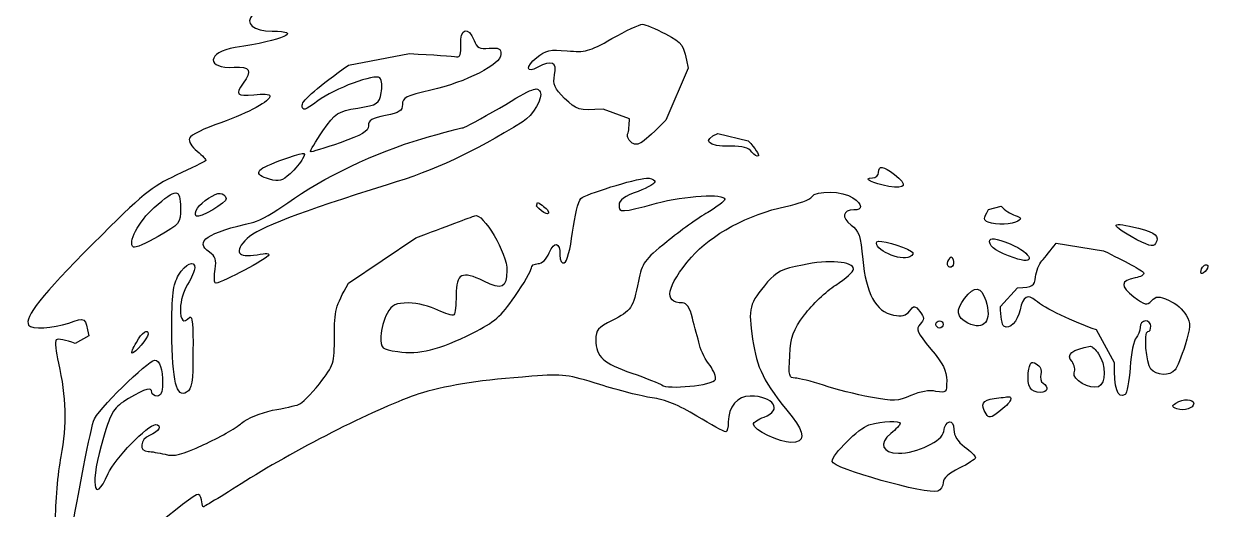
# Model space of a CAD drawing. Header units: centimetres. Extents: x 0 to 20, y 0 to 12.6.
# Drawn here: x 4.861 to 8.638, y 6.043 to 7.574 of the extents above; entities that cross this region are included whole.
import ezdxf

# ---------------------------------------------------------------- set-up
doc = ezdxf.new("R2010")
doc.units = ezdxf.units.CM
doc.layers.add('Sketch001', color=7, linetype='CONTINUOUS')

msp = doc.modelspace()

# ---------------------------------------------------------------- linework, layer by layer
at = {"layer": 'Sketch001', "color": 7}
for points in [[(5.883358, 7.444308), (6.076398, 7.480432)], [(6.954674, 7.434148), (6.884683, 7.270459)], [(6.769536, 7.274974), (6.687127, 7.305454)], [(7.048372, 7.22869), (7.144327, 7.204983)], [(6.476025, 6.999526), (6.479412, 7.010814)], [(7.901812, 6.988237), (7.941323, 6.999526)], [(5.883358, 6.755686), (6.09559, 6.899054)], [(8.115172, 6.882121), (8.264185, 6.858414)], [(7.939065, 6.682308), (7.993252, 6.74101)], [(5.064914, 6.589739), (5.022016, 6.566032)], [(8.299181, 6.505072), (8.241608, 6.60893)]]:
    msp.add_lwpolyline(points, dxfattribs=at)
for points in [[(5.581945, 7.603481), (5.554852, 7.576388), (5.584202, 7.551552), (5.642905, 7.551552)], [(6.23783, 7.509783), (6.234443, 7.559454), (6.262665, 7.568486), (6.279598, 7.522201)], [(6.714221, 7.527846), (6.758247, 7.552681), (6.801145, 7.573001), (6.810176, 7.573001)], [(6.810176, 7.573001), (6.819207, 7.573001), (6.851945, 7.559454), (6.883554, 7.542521)], [(5.642905, 7.551552), (5.743376, 7.551552), (5.67903, 7.522201), (5.52663, 7.499623)], [(6.279598, 7.522201), (6.28863, 7.498494), (6.296532, 7.493979), (6.327012, 7.497366)], [(6.57311, 7.489463), (6.630683, 7.483819), (6.640843, 7.486077), (6.714221, 7.527846)], [(6.883554, 7.542521), (6.93887, 7.512041), (6.939999, 7.510912), (6.954674, 7.434148)], [(5.52663, 7.499623), (5.436318, 7.486077), (5.434061, 7.430761), (5.523243, 7.437534)], [(6.076398, 7.480432), (6.148647, 7.477046), (6.215252, 7.47253), (6.224283, 7.470272)], [(6.224283, 7.470272), (6.235572, 7.468015), (6.238958, 7.478174), (6.23783, 7.509783)], [(6.327012, 7.497366), (6.357492, 7.499622), (6.364265, 7.497366), (6.364265, 7.478174)], [(6.477154, 7.468014), (6.506505, 7.491721), (6.518923, 7.493979), (6.57311, 7.489463)], [(5.737732, 7.317872), (5.737732, 7.332548), (5.791918, 7.378832), (5.883358, 7.444308)], [(6.364265, 7.478174), (6.364265, 7.446566), (6.254763, 7.390121), (6.143003, 7.365286)], [(6.480541, 7.437534), (6.443287, 7.417214), (6.44103, 7.438664), (6.477154, 7.468014)], [(6.533598, 7.413828), (6.541501, 7.453339), (6.524567, 7.461241), (6.480541, 7.437534)], [(5.523243, 7.437534), (5.572914, 7.440921), (5.580816, 7.426246), (5.551465, 7.386734)], [(5.982701, 7.403668), (5.968025, 7.418343), (5.838203, 7.369801), (5.787403, 7.331419)], [(5.987216, 7.356254), (5.990603, 7.375446), (5.989473, 7.396894), (5.982701, 7.403668)], [(6.565207, 7.339321), (6.53247, 7.37093), (6.527954, 7.382219), (6.533598, 7.413828)], [(5.551465, 7.386734), (5.525501, 7.351739), (5.531145, 7.344966), (5.585332, 7.35061)], [(6.35975, 7.308841), (6.470381, 7.374317), (6.477154, 7.377703), (6.488443, 7.359641)], [(5.636132, 7.347223), (5.636132, 7.33029), (5.572914, 7.295294), (5.481474, 7.262557)], [(5.585332, 7.35061), (5.613554, 7.353997), (5.636132, 7.352867), (5.636132, 7.347223)], [(5.787403, 7.331419), (5.745634, 7.29981), (5.737732, 7.297552), (5.737732, 7.317872)], [(5.91271, 7.308841), (5.975927, 7.319001), (5.980443, 7.322388), (5.987216, 7.356254)], [(6.143003, 7.365286), (6.06511, 7.347223), (6.053821, 7.341579), (6.053821, 7.32013)], [(6.488443, 7.359641), (6.498603, 7.343837), (6.463607, 7.282877), (6.434256, 7.265943)], [(6.687127, 7.305454), (6.606976, 7.300939), (6.60359, 7.302068), (6.565207, 7.339321)], [(5.803207, 7.236592), (5.843847, 7.294166), (5.848363, 7.297552), (5.91271, 7.308841)], [(6.053821, 7.32013), (6.053821, 7.29981), (6.04479, 7.294166), (6.000763, 7.285134)], [(6.245732, 7.246752), (6.250247, 7.246752), (6.302176, 7.274974), (6.35975, 7.308841)], [(5.481474, 7.262557), (5.429545, 7.244494), (5.385518, 7.223046), (5.382132, 7.214014)], [(5.946576, 7.252397), (5.946576, 7.235463), (5.927385, 7.224174), (5.857394, 7.199339)], [(6.000763, 7.285134), (5.957865, 7.277232), (5.946576, 7.270459), (5.946576, 7.252397)], [(6.434256, 7.265943), (6.26831, 7.164343), (6.163323, 7.115801), (6.005278, 7.06613)], [(6.763892, 7.226432), (6.767278, 7.234334), (6.769536, 7.256912), (6.769536, 7.274974)], [(6.884683, 7.270459), (6.811305, 7.197081), (6.795501, 7.186921), (6.778567, 7.19821)], [(5.763696, 7.171117), (5.762567, 7.173373), (5.779501, 7.202726), (5.803207, 7.236592)], [(6.114781, 7.211757), (6.182514, 7.230948), (6.241216, 7.246752), (6.245732, 7.246752)], [(6.778567, 7.19821), (6.768407, 7.204983), (6.761634, 7.217401), (6.763892, 7.226432)], [(7.087883, 7.18805), (7.015634, 7.18692), (6.996443, 7.207241), (7.048372, 7.22869)], [(5.382132, 7.214014), (5.378745, 7.203854), (5.388905, 7.186921), (5.406967, 7.172246)], [(5.692576, 7.009686), (5.798692, 7.087579), (5.97367, 7.171117), (6.114781, 7.211757)], [(5.857394, 7.199339), (5.807723, 7.181277), (5.765954, 7.168859), (5.763696, 7.171117)], [(7.155616, 7.169988), (7.145456, 7.183534), (7.126265, 7.189179), (7.087883, 7.18805)], [(7.144327, 7.204983), (7.165776, 7.182406), (7.179323, 7.160957), (7.175936, 7.15757)], [(5.432932, 7.141766), (5.429545, 7.139509), (5.387776, 7.119188), (5.340363, 7.09661)], [(5.406967, 7.172246), (5.423901, 7.158699), (5.436318, 7.145152), (5.432932, 7.141766)], [(5.635003, 7.084192), (5.581945, 7.099997), (5.589847, 7.114672), (5.664354, 7.141766)], [(5.664354, 7.141766), (5.747892, 7.172246), (5.752407, 7.172246), (5.738861, 7.148539)], [(5.738861, 7.148539), (5.733216, 7.13725), (5.715154, 7.115801), (5.69935, 7.101126)], [(7.175936, 7.15757), (7.17255, 7.154183), (7.163519, 7.159827), (7.155616, 7.169988)], [(7.536052, 7.088708), (7.546212, 7.088708), (7.555243, 7.09661), (7.555243, 7.105641)], [(7.555243, 7.105641), (7.555243, 7.128219), (7.56879, 7.12709), (7.604914, 7.098868)], [(5.340363, 7.09661), (5.26247, 7.060486), (5.236505, 7.039037), (5.077332, 6.879863)], [(6.005278, 7.06613), (5.728701, 6.980334), (5.600007, 6.930663), (5.563883, 6.896797)], [(5.69935, 7.101126), (5.674514, 7.078548), (5.665483, 7.075161), (5.635003, 7.084192)], [(6.616007, 7.023232), (6.629554, 7.036779), (6.78647, 7.085321), (6.823723, 7.087579)], [(6.849687, 7.078548), (6.853074, 7.072903), (6.829367, 7.058228), (6.79663, 7.04581)], [(6.823723, 7.087579), (6.833883, 7.088709), (6.845172, 7.084192), (6.849687, 7.078548)], [(7.586852, 7.061614), (7.537181, 7.069517), (7.501056, 7.088708), (7.536052, 7.088708)], [(7.604914, 7.098868), (7.647812, 7.065001), (7.642167, 7.053712), (7.586852, 7.061614)], [(5.271501, 6.99501), (5.341492, 7.057099), (5.35391, 7.05597), (5.35391, 6.99388)], [(5.441963, 7.024361), (5.474701, 7.044681), (5.490505, 7.044681), (5.498407, 7.023231)], [(6.79663, 7.04581), (6.753732, 7.030006), (6.736798, 7.017588), (6.736798, 7.002912)], [(6.855332, 7.008557), (6.943385, 7.032263), (7.069821, 7.040166), (7.069821, 7.020974)], [(7.262861, 6.998397), (7.302372, 7.006299), (7.339625, 7.019846), (7.344141, 7.028877)], [(7.344141, 7.028877), (7.356559, 7.049197), (7.442354, 7.048068), (7.473963, 7.02549)], [(5.206025, 6.869703), (5.185705, 6.882121), (5.22183, 6.950983), (5.271501, 6.99501)], [(5.35391, 6.993881), (5.35391, 6.94421), (5.35278, 6.943081), (5.283918, 6.90357)], [(5.403581, 6.967917), (5.393421, 6.978077), (5.412612, 7.00517), (5.441963, 7.024361)], [(5.498407, 7.023232), (5.501794, 7.010814), (5.412612, 6.958886), (5.403581, 6.967917)], [(5.585332, 6.948726), (5.604523, 6.953241), (5.651936, 6.980334), (5.692576, 7.009686)], [(6.511021, 6.987108), (6.524567, 6.965659), (6.497474, 6.975819), (6.476025, 6.999526)], [(6.479412, 7.010814), (6.492958, 7.004041), (6.507634, 6.992752), (6.511021, 6.987108)], [(6.590043, 6.917117), (6.596816, 6.967917), (6.608105, 7.01533), (6.616007, 7.023232)], [(6.736798, 7.002912), (6.736798, 6.978077), (6.742443, 6.978077), (6.855332, 7.008557)], [(6.964834, 6.838094), (7.025794, 6.909214), (7.145456, 6.973561), (7.262861, 6.998397)], [(7.069821, 7.020974), (7.069821, 7.01533), (7.046114, 6.997268), (7.016763, 6.979206)], [(7.473963, 7.02549), (7.504443, 7.004041), (7.505572, 6.987108), (7.47735, 6.987108)], [(7.900683, 6.948726), (7.884879, 6.955499), (7.884879, 6.958886), (7.901813, 6.988237)], [(7.941323, 6.999526), (7.951483, 6.987108), (7.971803, 6.973561), (7.98535, 6.970174)], [(6.09559, 6.899054), (6.18703, 6.932921), (6.270567, 6.96453), (6.281856, 6.969046)], [(6.281856, 6.969046), (6.307821, 6.980334), (6.384585, 6.849383), (6.383456, 6.796326)], [(7.016763, 6.979206), (6.986283, 6.962272), (6.92871, 6.920503), (6.886941, 6.886637)], [(7.47735, 6.987108), (7.441225, 6.987108), (7.43671, 6.963401), (7.468319, 6.939694)], [(7.994381, 6.952112), (7.976319, 6.940823), (7.926648, 6.938566), (7.900683, 6.948726)], [(7.98535, 6.970174), (8.004541, 6.963401), (8.006799, 6.960014), (7.994381, 6.952112)], [(8.35111, 6.90357), (8.281119, 6.943081), (8.287892, 6.950983), (8.374816, 6.929534)], [(5.44535, 6.853899), (5.396807, 6.887766), (5.436318, 6.914859), (5.585332, 6.948726)], [(6.564078, 6.820032), (6.57311, 6.823419), (6.58327, 6.86293), (6.590043, 6.917117)], [(7.468319, 6.939694), (7.493154, 6.921632), (7.49767, 6.906957), (7.505572, 6.831321)], [(8.374816, 6.929534), (8.430132, 6.914859), (8.441421, 6.904699), (8.427874, 6.880992)], [(5.077332, 6.879863), (4.91703, 6.719561), (4.860585, 6.647312), (4.875261, 6.623606)], [(5.283918, 6.90357), (5.245536, 6.882121), (5.210541, 6.866317), (5.206025, 6.869703)], [(5.563883, 6.896797), (5.520985, 6.855028), (5.533403, 6.835837), (5.595492, 6.845997)], [(6.516665, 6.851641), (6.53247, 6.890023), (6.550532, 6.886637), (6.550532, 6.844868)], [(6.886941, 6.886637), (6.815821, 6.829063), (6.810176, 6.821161), (6.797758, 6.762459)], [(7.653456, 6.839223), (7.625234, 6.823419), (7.536052, 6.864059), (7.549599, 6.886637)], [(7.549599, 6.886637), (7.555243, 6.894539), (7.62975, 6.874219), (7.659101, 6.856157)], [(7.905199, 6.886637), (7.905199, 6.901312), (7.923261, 6.899054), (7.969545, 6.879863)], [(7.981963, 6.835837), (7.932292, 6.85277), (7.905199, 6.870832), (7.905199, 6.886637)], [(7.969545, 6.879863), (8.041794, 6.849383), (8.053083, 6.811001), (7.981963, 6.835837)], [(8.070016, 6.826806), (8.079048, 6.836966), (8.099368, 6.861801), (8.115172, 6.882121)], [(8.427874, 6.880992), (8.421101, 6.868574), (8.405296, 6.87309), (8.35111, 6.90357)], [(5.463412, 6.800841), (5.467927, 6.829063), (5.464542, 6.841481), (5.44535, 6.853899)], [(5.630487, 6.84261), (5.609038, 6.82229), (5.470185, 6.750041), (5.463412, 6.756814)], [(5.595492, 6.845997), (5.624843, 6.851641), (5.637261, 6.850512), (5.630487, 6.84261)], [(6.48167, 6.817774), (6.494087, 6.817774), (6.507634, 6.831321), (6.516665, 6.851641)], [(6.550532, 6.844868), (6.550532, 6.826806), (6.556176, 6.817774), (6.564078, 6.820032)], [(6.936612, 6.693597), (6.875652, 6.693597), (6.885812, 6.745526), (6.964834, 6.838094)], [(7.659101, 6.856157), (7.667003, 6.851641), (7.664745, 6.844868), (7.653456, 6.839223)], [(7.776505, 6.830192), (7.783279, 6.84261), (7.785536, 6.84261), (7.790052, 6.830192)], [(8.264185, 6.858414), (8.33079, 6.826806), (8.387234, 6.795197), (8.390621, 6.789552)], [(5.348265, 6.78165), (5.369714, 6.817774), (5.399065, 6.830192), (5.399065, 6.804228)], [(5.399065, 6.804228), (5.399065, 6.796326), (5.388905, 6.772619), (5.376487, 6.752299)], [(5.463412, 6.756814), (5.460025, 6.760201), (5.460025, 6.780521), (5.463412, 6.800841)], [(6.408292, 6.713917), (6.436514, 6.755686), (6.460221, 6.796326), (6.460221, 6.804228)], [(6.460221, 6.804228), (6.460221, 6.811001), (6.469252, 6.817774), (6.48167, 6.817774)], [(7.31479, 6.813259), (7.250443, 6.800841), (7.231252, 6.790681), (7.205287, 6.760201)], [(7.476221, 6.800841), (7.476221, 6.824548), (7.397199, 6.831321), (7.31479, 6.813259)], [(7.419776, 6.750041), (7.451385, 6.770361), (7.476221, 6.792939), (7.476221, 6.800841)], [(7.505572, 6.831321), (7.514603, 6.724077), (7.546212, 6.666503), (7.601527, 6.655214)], [(7.787794, 6.809872), (7.776505, 6.798583), (7.766345, 6.815517), (7.776505, 6.830192)], [(7.790052, 6.830192), (7.792309, 6.82229), (7.791182, 6.813259), (7.787795, 6.809872)], [(8.049696, 6.776006), (8.051953, 6.794068), (8.060985, 6.816646), (8.070016, 6.826806)], [(8.571243, 6.790681), (8.571243, 6.806486), (8.58479, 6.820032), (8.592692, 6.81213)], [(8.592692, 6.81213), (8.594949, 6.808743), (8.591562, 6.799712), (8.58479, 6.792939)], [(5.326816, 6.603286), (5.326816, 6.722948), (5.330203, 6.750041), (5.348265, 6.78165)], [(6.310078, 6.762459), (6.241216, 6.796326), (6.223154, 6.787294), (6.223154, 6.718432)], [(6.383456, 6.796326), (6.3812, 6.739881), (6.368781, 6.734237), (6.310078, 6.762459)], [(6.797758, 6.762459), (6.780825, 6.676663), (6.775181, 6.668761), (6.71535, 6.638281)], [(7.993252, 6.74101), (8.041794, 6.744397), (8.04631, 6.746654), (8.049696, 6.776006)], [(8.363528, 6.772619), (8.317243, 6.764717), (8.316114, 6.746654), (8.360141, 6.712788)], [(8.390621, 6.789552), (8.394008, 6.782779), (8.38159, 6.776006), (8.363528, 6.772619)], [(8.58479, 6.792939), (8.576888, 6.785037), (8.571243, 6.783908), (8.571243, 6.790682)], [(5.376487, 6.752299), (5.36407, 6.731979), (5.35391, 6.698112), (5.35391, 6.676663)], [(5.839332, 6.58861), (5.839332, 6.66989), (5.842718, 6.682308), (5.883358, 6.755686)], [(7.205287, 6.760201), (7.146585, 6.69021), (7.143199, 6.678921), (7.157874, 6.579579)], [(7.321563, 6.656343), (7.34527, 6.687952), (7.389296, 6.73085), (7.419776, 6.750041)], [(7.826176, 6.708272), (7.858914, 6.748912), (7.878105, 6.746654), (7.892781, 6.701499)], [(6.074141, 6.693597), (6.031243, 6.693597), (6.022212, 6.689081), (6.005278, 6.660859)], [(6.165581, 6.671019), (6.141874, 6.683437), (6.100105, 6.693597), (6.074141, 6.693597)], [(6.223154, 6.718432), (6.223154, 6.687952), (6.219767, 6.660859), (6.216381, 6.656343)], [(6.275083, 6.59877), (6.345074, 6.633766), (6.363136, 6.64957), (6.408292, 6.713917)], [(6.968221, 6.646183), (6.960319, 6.678921), (6.950159, 6.693597), (6.936612, 6.693597)], [(7.652327, 6.667632), (7.667003, 6.686823), (7.669261, 6.686823), (7.685065, 6.666502)], [(7.836336, 6.630379), (7.800212, 6.647312), (7.797954, 6.672148), (7.826176, 6.708272)], [(7.892781, 6.701499), (7.91423, 6.637152), (7.887136, 6.604414), (7.836336, 6.630379)], [(8.049696, 6.701499), (8.02599, 6.722948), (8.010185, 6.713917), (8.001154, 6.672148)], [(8.241608, 6.60893), (8.171616, 6.632637), (8.07679, 6.677792), (8.049696, 6.701499)], [(8.360141, 6.712788), (8.394008, 6.686823), (8.400781, 6.685694), (8.415456, 6.70037)], [(8.415456, 6.70037), (8.430132, 6.716174), (8.436905, 6.716174), (8.470772, 6.7015)], [(8.470772, 6.701499), (8.492221, 6.692468), (8.515928, 6.672148), (8.524959, 6.655214)], [(5.001696, 6.630379), (5.053625, 6.64957), (5.054754, 6.648441), (5.064914, 6.589739)], [(5.35391, 6.676663), (5.35391, 6.636023), (5.362941, 6.628121), (5.383261, 6.648441)], [(5.383261, 6.648441), (5.391163, 6.656343), (5.39455, 6.620219), (5.393421, 6.542326)], [(6.005278, 6.660859), (5.995118, 6.642797), (5.986087, 6.610059), (5.986087, 6.58861)], [(6.216381, 6.656343), (6.211865, 6.652957), (6.189287, 6.65973), (6.165581, 6.671019)], [(7.275279, 6.52765), (7.278665, 6.58861), (7.285439, 6.607801), (7.321563, 6.656343)], [(7.601527, 6.655214), (7.628621, 6.650699), (7.641039, 6.652957), (7.652327, 6.667632)], [(7.685065, 6.666503), (7.699741, 6.647312), (7.699741, 6.641668), (7.686195, 6.626992)], [(7.950354, 6.620219), (7.94471, 6.623606), (7.939065, 6.651828), (7.939065, 6.682308)], [(8.001154, 6.672148), (7.993252, 6.634894), (7.968416, 6.60893), (7.950354, 6.620219)], [(8.524959, 6.655214), (8.539634, 6.62925), (8.538505, 6.617961), (8.521572, 6.560388)], [(4.875261, 6.623606), (4.884292, 6.60893), (4.952025, 6.613446), (5.001696, 6.630379)], [(5.215056, 6.569419), (5.233118, 6.601028), (5.25231, 6.614574), (5.25231, 6.595383)], [(6.71535, 6.638281), (6.670194, 6.615703), (6.663421, 6.60893), (6.663421, 6.577321)], [(6.990799, 6.561517), (6.985154, 6.580708), (6.974994, 6.61909), (6.968221, 6.646183)], [(7.686194, 6.626992), (7.671519, 6.611188), (7.676034, 6.601028), (7.720061, 6.54797)], [(7.735865, 6.625863), (7.735865, 6.632637), (7.74151, 6.637152), (7.747154, 6.637152)], [(7.747154, 6.614574), (7.74151, 6.614574), (7.735865, 6.620219), (7.735865, 6.625863)], [(7.747154, 6.637152), (7.753927, 6.637152), (7.758443, 6.632637), (7.758443, 6.625863)], [(7.758443, 6.625863), (7.758443, 6.620219), (7.753927, 6.614574), (7.747154, 6.614574)], [(8.379332, 6.616832), (8.379332, 6.605543), (8.373688, 6.590868), (8.366914, 6.584094)], [(8.396265, 6.637152), (8.387234, 6.637152), (8.379332, 6.628121), (8.379332, 6.616832)], [(8.413199, 6.620219), (8.413199, 6.62925), (8.405296, 6.637152), (8.396265, 6.637152)], [(8.404168, 6.603286), (8.409812, 6.603286), (8.413199, 6.611188), (8.413199, 6.620219)], [(4.962185, 6.577321), (4.95767, 6.572806), (4.961055, 6.540068), (4.968958, 6.503943)], [(5.022016, 6.566032), (4.993794, 6.577321), (4.966701, 6.581837), (4.962185, 6.577321)], [(5.25231, 6.595383), (5.25118, 6.582966), (5.210541, 6.535552), (5.20151, 6.535552)], [(5.373101, 6.412503), (5.341492, 6.392183), (5.327945, 6.445241), (5.326816, 6.603286)], [(5.791918, 6.438468), (5.838203, 6.498299), (5.839332, 6.501686), (5.839332, 6.58861)], [(5.986087, 6.58861), (5.986087, 6.549099), (5.987217, 6.54797), (6.039145, 6.540068)], [(6.039145, 6.540068), (6.10575, 6.529908), (6.170096, 6.545712), (6.275083, 6.59877)], [(6.663421, 6.577321), (6.664551, 6.523134), (6.687127, 6.502814), (6.777438, 6.472334)], [(7.157874, 6.579579), (7.171421, 6.48701), (7.190612, 6.447499), (7.282052, 6.33461)], [(8.366914, 6.584094), (8.360141, 6.577321), (8.35111, 6.534423), (8.347723, 6.490397)], [(8.413199, 6.484752), (8.398523, 6.502814), (8.390621, 6.603286), (8.404168, 6.603286)], [(5.20151, 6.535552), (5.198123, 6.535552), (5.203767, 6.551357), (5.215056, 6.569419)], [(5.393421, 6.542326), (5.393421, 6.441854), (5.390034, 6.422663), (5.373101, 6.412503)], [(7.023536, 6.496041), (7.00999, 6.511846), (6.995314, 6.541197), (6.990799, 6.561517)], [(7.720061, 6.54797), (7.758443, 6.502814), (7.769732, 6.479108), (7.769732, 6.448628)], [(8.164843, 6.508459), (8.144335, 6.530848), (8.163902, 6.547029), (8.223545, 6.557001)], [(8.223545, 6.557001), (8.228061, 6.557001), (8.23935, 6.546841), (8.248381, 6.533294)], [(8.521572, 6.560388), (8.510283, 6.525392), (8.495608, 6.489268), (8.489963, 6.482494)], [(4.968958, 6.503943), (4.993794, 6.396699), (4.996052, 6.309774), (4.976861, 6.209303)], [(5.07959, 6.321063), (5.088621, 6.351543), (5.251181, 6.512974), (5.27263, 6.512974)], [(5.27263, 6.512974), (5.288434, 6.512974), (5.297465, 6.484752), (5.297465, 6.438468)], [(7.292212, 6.45653), (7.273021, 6.45653), (7.270763, 6.463303), (7.275279, 6.52765)], [(8.027119, 6.473463), (8.031634, 6.50733), (8.035021, 6.510717), (8.051954, 6.501686)], [(8.051954, 6.501686), (8.064372, 6.494912), (8.070016, 6.482494), (8.06663, 6.468948)], [(8.171616, 6.473463), (8.176132, 6.482494), (8.172746, 6.498299), (8.164843, 6.508459)], [(8.248381, 6.533294), (8.272088, 6.500557), (8.272088, 6.438468), (8.248381, 6.429437)], [(8.331919, 6.404601), (8.308212, 6.389926), (8.296923, 6.424921), (8.299181, 6.505072)], [(6.46135, 6.462174), (6.303305, 6.450886), (6.20735, 6.43621), (6.117038, 6.410246)], [(6.675838, 6.43621), (6.576496, 6.467819), (6.561821, 6.470077), (6.46135, 6.462174)], [(6.777438, 6.472334), (6.822594, 6.45653), (6.864363, 6.439597), (6.871136, 6.435081)], [(7.04047, 6.452014), (7.043856, 6.459917), (7.035954, 6.479108), (7.023536, 6.496041)], [(8.065501, 6.411374), (8.033892, 6.411374), (8.022603, 6.430566), (8.027119, 6.473463)], [(8.06663, 6.468948), (8.063243, 6.457659), (8.06663, 6.444112), (8.073403, 6.440726)], [(8.248381, 6.429437), (8.222416, 6.419277), (8.163714, 6.453143), (8.171616, 6.473463)], [(8.347723, 6.490397), (8.345466, 6.44637), (8.337563, 6.407988), (8.331919, 6.404601)], [(8.489963, 6.482494), (8.474159, 6.462174), (8.430132, 6.464432), (8.413199, 6.484751)], [(5.263598, 6.411374), (5.263598, 6.429437), (5.245536, 6.424921), (5.190221, 6.392183)], [(5.297465, 6.438468), (5.297465, 6.411374), (5.291821, 6.400086), (5.280532, 6.400086)], [(5.726443, 6.372992), (5.735474, 6.375249), (5.764825, 6.404601), (5.791918, 6.438468)], [(6.840656, 6.394441), (6.807919, 6.398957), (6.734541, 6.418148), (6.675838, 6.43621)], [(6.871136, 6.435081), (6.889199, 6.419277), (7.033696, 6.433951), (7.04047, 6.452014)], [(7.381394, 6.433952), (7.344141, 6.44637), (7.303501, 6.45653), (7.292212, 6.45653)], [(7.529279, 6.396699), (7.485252, 6.404601), (7.417519, 6.421534), (7.381394, 6.433952)], [(7.769732, 6.448628), (7.769732, 6.410246), (7.768602, 6.409117), (7.735865, 6.414761)], [(8.073403, 6.440726), (8.092594, 6.428308), (8.088079, 6.411374), (8.065501, 6.411374)], [(5.190221, 6.392183), (5.142807, 6.362832), (5.137163, 6.35493), (5.111198, 6.269134)], [(5.280532, 6.400086), (5.271501, 6.400086), (5.263598, 6.40573), (5.263598, 6.411374)], [(6.117038, 6.410246), (6.00415, 6.376379), (5.747892, 6.248814), (5.575172, 6.14157)], [(6.981767, 6.336868), (6.926452, 6.370734), (6.880167, 6.389926), (6.840656, 6.394441)], [(7.149972, 6.400086), (7.110461, 6.400086), (7.08111, 6.366219), (7.08111, 6.318806)], [(7.193999, 6.333481), (7.25383, 6.35493), (7.224479, 6.400086), (7.149972, 6.400086)], [(7.656843, 6.401214), (7.615074, 6.383152), (7.603785, 6.382023), (7.529279, 6.396699)], [(7.735865, 6.414761), (7.715545, 6.419277), (7.686194, 6.414761), (7.656843, 6.401214)], [(7.89391, 6.343641), (7.874719, 6.374121), (7.881492, 6.387668), (7.919874, 6.392183)], [(7.919874, 6.392183), (7.939065, 6.39444), (7.960514, 6.397828), (7.96503, 6.397828)], [(7.970674, 6.386539), (7.968417, 6.379766), (7.951483, 6.362832), (7.93455, 6.350414)], [(7.96503, 6.397828), (7.970674, 6.398957), (7.972932, 6.394441), (7.970674, 6.386539)], [(8.492221, 6.377508), (8.514799, 6.392183), (8.548665, 6.391054), (8.548665, 6.377508)], [(5.54695, 6.31429), (5.565012, 6.330094), (5.606781, 6.347028), (5.644034, 6.35493)], [(5.644034, 6.35493), (5.680158, 6.361703), (5.717412, 6.369606), (5.726443, 6.372992)], [(7.93455, 6.350414), (7.908585, 6.330094), (7.902941, 6.328966), (7.89391, 6.343641)], [(8.495608, 6.359446), (8.478674, 6.366219), (8.478674, 6.368477), (8.492221, 6.377508)], [(8.548665, 6.377508), (8.548665, 6.360574), (8.518185, 6.351543), (8.495608, 6.359446)], [(5.009598, 5.957561), (5.01863, 6.026423), (5.066043, 6.27365), (5.07959, 6.321063)], [(5.125874, 6.155117), (5.146194, 6.201401), (5.251181, 6.309774), (5.274887, 6.309774)], [(5.274887, 6.309774), (5.297465, 6.309774), (5.286176, 6.286068), (5.256825, 6.275908)], [(5.427287, 6.246557), (5.474701, 6.268006), (5.527758, 6.298486), (5.54695, 6.31429)], [(7.073207, 6.287197), (7.067563, 6.287197), (7.026923, 6.309774), (6.981767, 6.336868)], [(7.08111, 6.318806), (7.08111, 6.300743), (7.077723, 6.287197), (7.073207, 6.287197)], [(7.160132, 6.310903), (7.160132, 6.316548), (7.175936, 6.327837), (7.193999, 6.333481)], [(7.278665, 6.25333), (7.24367, 6.25333), (7.160132, 6.29397), (7.160132, 6.310903)], [(7.282052, 6.33461), (7.323821, 6.281552), (7.323821, 6.25333), (7.278665, 6.25333)], [(7.408487, 6.193499), (7.408487, 6.214948), (7.493154, 6.299614), (7.524763, 6.308646)], [(7.524763, 6.308646), (7.56879, 6.321063), (7.622976, 6.323321), (7.622976, 6.313161)], [(7.622976, 6.313161), (7.622976, 6.308646), (7.60943, 6.295099), (7.593625, 6.281552)], [(7.760701, 6.288326), (7.765216, 6.32445), (7.79231, 6.330094), (7.79231, 6.29397)], [(5.256825, 6.275908), (5.226345, 6.26349), (5.22183, 6.225108), (5.25231, 6.225108)], [(7.593625, 6.281552), (7.555243, 6.251072), (7.566532, 6.219463), (7.617332, 6.219463)], [(7.617332, 6.219463), (7.676034, 6.219463), (7.756185, 6.257846), (7.760701, 6.288326)], [(7.79231, 6.29397), (7.79231, 6.274779), (7.803599, 6.256717), (7.826176, 6.239783)], [(5.111198, 6.269134), (5.068301, 6.126894), (5.078461, 6.047872), (5.125874, 6.155117)], [(5.305367, 6.216077), (5.33359, 6.208174), (5.357296, 6.21382), (5.427287, 6.246557)], [(7.826176, 6.239783), (7.845368, 6.226237), (7.860043, 6.211561), (7.860043, 6.205917)], [(4.976861, 6.209303), (4.966701, 6.157374), (4.958798, 6.063677), (4.958798, 5.99933)], [(5.25231, 6.225108), (5.261341, 6.225108), (5.285047, 6.220592), (5.305367, 6.216077)], [(7.860043, 6.205917), (7.860043, 6.200272), (7.837465, 6.185597), (7.809243, 6.17205)], [(7.74151, 6.099801), (7.708772, 6.087383), (7.408487, 6.17205), (7.408487, 6.193499)], [(7.809243, 6.17205), (7.776505, 6.156246), (7.758443, 6.140441), (7.758443, 6.126894)], [(5.575172, 6.14157), (5.495021, 6.09077), (5.428416, 6.05013), (5.426158, 6.05013)], [(7.758443, 6.126894), (7.758443, 6.115606), (7.750541, 6.103188), (7.74151, 6.099801)], [(5.410354, 6.089641), (5.396807, 6.097543), (5.125874, 5.864992), (5.114585, 5.834512)], [(5.421643, 6.065934), (5.421643, 6.074965), (5.417127, 6.086254), (5.410354, 6.089641)], [(8.559954, 5.86725), (8.653652, 5.902245), (8.782345, 5.988041), (8.904265, 6.095286)], [(5.426158, 6.05013), (5.423902, 6.05013), (5.421643, 6.056903), (5.421643, 6.065934)]]:
    msp.add_open_spline(points, degree=3, dxfattribs=at)

doc.saveas('drawing.dxf')
